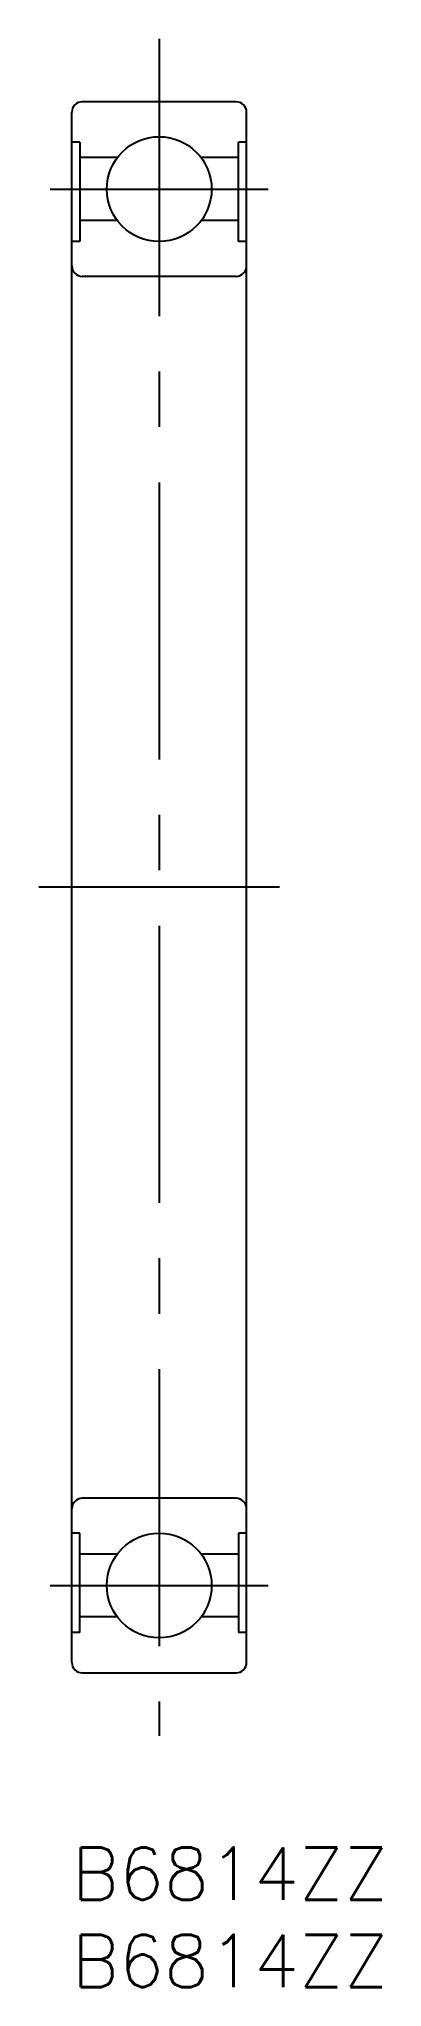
# Model space of a CAD drawing. Extents: x -2 to 18, y -8 to 104.
import ezdxf

# ---------------------------------------------------------------- set-up
doc = ezdxf.new("R2010")
doc.units = 0
doc.header["$LTSCALE"] = 0.5
doc.linetypes.add('CENTER', pattern=[50.8, 31.75, -6.35, 6.35, -6.35])
for name, color, linetype in [('MSM_CENTER', 1, 'CENTER'), ('MSM_CONTINUOUS', 7, 'CONTINUOUS'), ('MSM_PART_NUMBER', 7, 'CONTINUOUS')]:
    doc.layers.add(name, color=color, linetype=linetype)
doc.styles.get("Standard").update_dxf_attribs({"font": 'txt.shx', "height": 3, "bigfont": 'bigfont.shx'})

msp = doc.modelspace()

# ---------------------------------------------------------------- linework, layer by layer
at = {"layer": 'MSM_CENTER'}
for p, q in [((5, 103.6), (5, 6.4)), ((-1.23, 95), (11.23, 95)), ((11.88, 55), (-1.88, 55)), ((-1.23, 15), (11.23, 15))]:
    msp.add_line(p, q, dxfattribs=at)
at = {"layer": 'MSM_CONTINUOUS'}
for p, q in [((0, 10.6), (0, 99.4)), ((9.4, 100), (0.6, 100)), ((10, 10.6), (10, 99.4)), ((0.46, 97.69), (0, 97.69)), ((0.46, 97.69), (0.46, 92)), ((10, 97.69), (9.54, 97.69)), ((9.54, 92), (9.54, 97.69)), ((2.6, 96.8), (0.46, 96.8)), ((9.54, 96.8), (7.4, 96.8)), ((2.6, 93.2), (0.46, 93.2)), ((9.54, 93.2), (7.4, 93.2)), ((0.46, 92), (0, 92)), ((10, 92), (9.54, 92)), ((9.4, 90), (0.6, 90)), ((9.4, 20), (0.6, 20)), ((0.46, 18), (0, 18)), ((0.46, 12.31), (0.46, 18)), ((10, 18), (9.54, 18)), ((9.54, 18), (9.54, 12.31)), ((2.6, 16.8), (0.46, 16.8)), ((9.54, 16.8), (7.4, 16.8)), ((0.46, 12.31), (0, 12.31)), ((2.6, 13.2), (0.46, 13.2)), ((9.54, 13.2), (7.4, 13.2)), ((10, 12.31), (9.54, 12.31)), ((0.6, 10), (9.4, 10))]:
    msp.add_line(p, q, dxfattribs=at)
for centre in [(5, 95), (5, 15)]:
    msp.add_circle(centre, 3, dxfattribs=at)
for centre, start, end in [((0.6, 99.4), 90, 180), ((9.4, 99.4), 0, 90), ((0.6, 90.6), 180, 270), ((9.4, 90.6), 270, 0), ((0.6, 19.4), 90, 180), ((9.4, 19.4), 0, 90), ((0.6, 10.6), 180, 270), ((9.4, 10.6), 270, 0)]:
    msp.add_arc(centre, 0.6, start, end, dxfattribs=at)

# ---------------------------------------------------------------- texts
at = {"layer": 'MSM_PART_NUMBER'}
for p in [(0, -3), (0, -8)]:
    msp.add_text('B6814ZZ', height=3, dxfattribs=at).set_placement(p)

doc.saveas('drawing.dxf')
